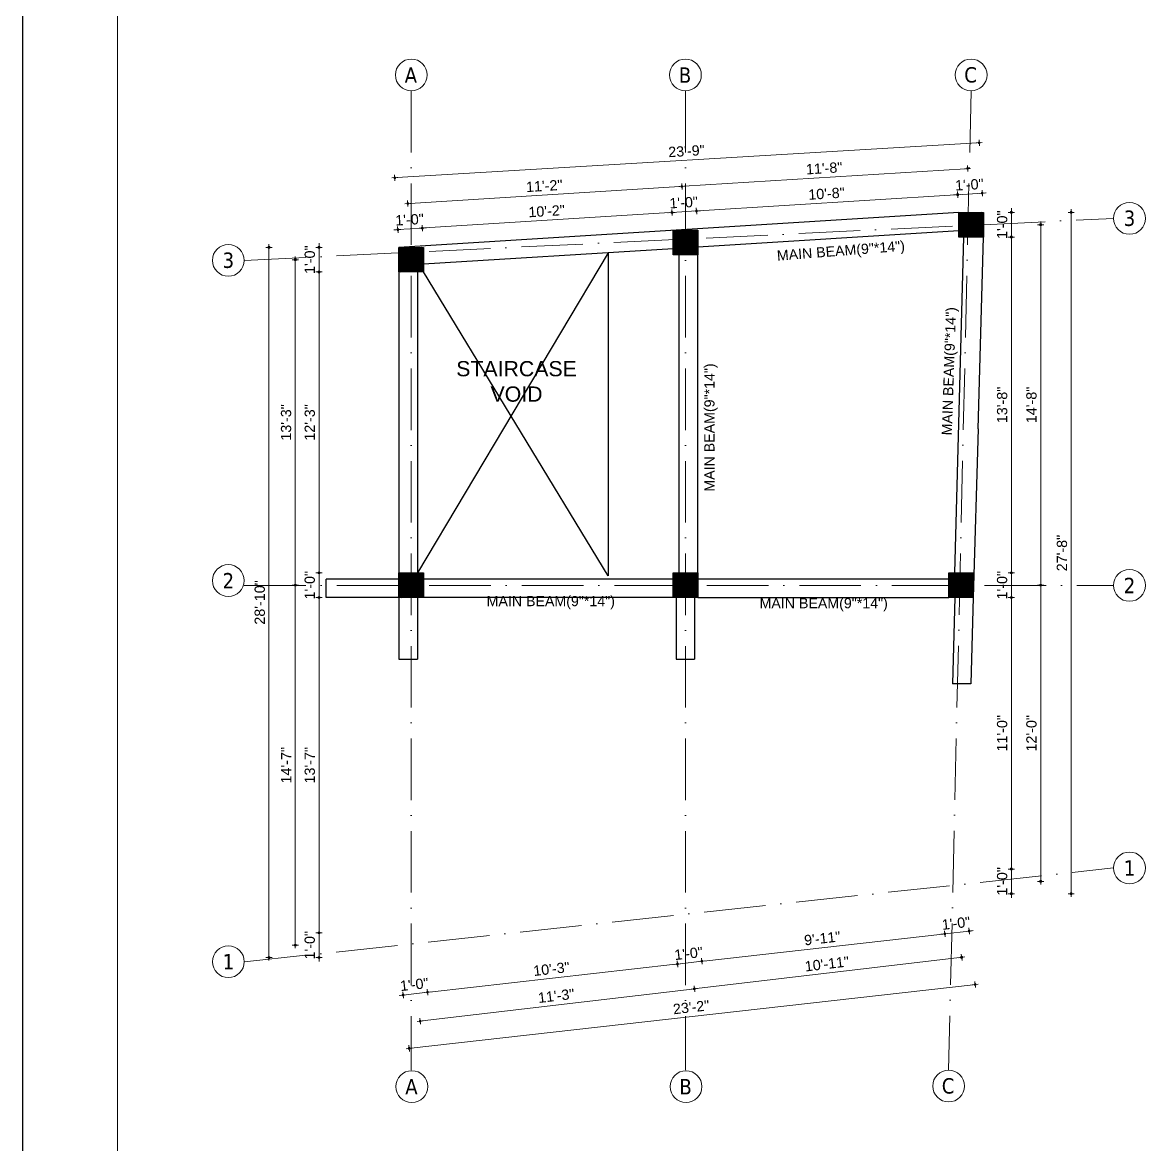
# Model space of a CAD drawing. Header units: inches. Extents: x 10143 to 16809, y -150 to 2442.
# Drawn here: x 10143 to 10691, y 861 to 1408 of the extents above; entities that cross this region are included whole.
import ezdxf

# ---------------------------------------------------------------- set-up
doc = ezdxf.new("R2010")
doc.units = ezdxf.units.IN
doc.header["$LTSCALE"] = 0.5
doc.header["$MEASUREMENT"] = 0
doc.header["$PDMODE"] = 66
doc.linetypes.add('ACAD_ISO10W100', pattern=[18, 12, -3, 0, -3])
for name, color, linetype, lineweight in [('0.13', 2, 'Continuous', 13), ('ELE1', 3, 'Continuous', 9), ('hatch', 9, 'Continuous', 0), ('TEXT', 220, 'Continuous', 9), ('Toilet', 7, 'Continuous', 25)]:
    doc.layers.add(name, color=color, linetype=linetype, lineweight=lineweight)
doc.styles.add('DIM', font='tahoma.ttf')
doc.styles.get("Standard").update_dxf_attribs({"font": 'arial.ttf'})
doc.dimstyles.new('S8', dxfattribs={"dimtxt": 5, "dimasz": 1, "dimexe": 6, "dimexo": 18, "dimgap": 1.9375, "dimtad": 1, "dimdec": 0, "dimzin": 3, "dimdsep": 46, "dimlunit": 4, "dimtxsty": 'Standard', "dimblk": 'dot 2', "dimcen": 12, "dimse1": 1, "dimse2": 1, "dimclrd": 1, "dimclre": 1, "dimclrt": 256, "dimadec": 0, "dimazin": 0, "dimtfac": 0.75, "dimtdec": 0, "dimtix": 1, "dimtmove": 1, "dimatfit": 3, "dimldrblk": 'DOT', "dimfxl": 1, "dimtolj": 1, "dimtzin": 0, "dimlwd": 9, "dimlwe": 9, "dimarcsym": 0})

# ---------------------------------------------------------------- blocks, each defined once
blk = doc.blocks.new('dot1')
at = {"layer": 'hatch'}
h = blk.add_hatch(color=256, dxfattribs=at)
edge = h.paths.add_edge_path()
edge.add_arc((0, 0), 1, 0, 360)
for p, q in [((3, 0), (-3, 0)), ((0, 3), (0, -3))]:
    blk.add_line(p, q, dxfattribs=at)
blk.add_circle((0, 0), 1, dxfattribs=at)
blk = doc.blocks.new('dot 2')
at = {"layer": 'hatch', "xscale": 0.5, "yscale": 0.5, "zscale": 0.5}
blk.add_blockref('dot1', (0, 0), dxfattribs=at)
blk = doc.blocks.new('*D2168')
at = {"layer": 'Defpoints', "color": 0, "transparency": 16777216}
for p in [(10602.04, 995.62), (10624.64, 995.62), (10602.04, 983.62)]:
    blk.add_point(p, dxfattribs=at)
at = {"layer": 'Toilet', "color": 1, "lineweight": 9, "transparency": 16777216}
for p, q in [((10624.64, 996.62), (10624.64, 997.62)), ((10624.64, 983.62), (10624.64, 995.62)), ((10624.64, 982.62), (10624.64, 981.62))]:
    blk.add_line(p, q, dxfattribs=at)
for p, rotation in [((10624.64, 995.62), 270), ((10624.64, 983.62), 90)]:
    blk.add_blockref('dot 2', p, dxfattribs=dict(at, rotation=rotation))
at = {"layer": 'Toilet', "transparency": 16777216, "insert": (10620.15, 989.62), "char_height": 5, "attachment_point": 5, "rotation": 90}
blk.add_mtext('\\A1;1\'-0"', dxfattribs=at)
blk = doc.blocks.new('_Dot')
at = {"color": 0, "linetype": 'ByBlock', "lineweight": -2}
blk.add_line((-0.5, 0), (-1, 0), dxfattribs=at)
at = {"color": 0, "linetype": 'ByBlock', "const_width": 0.5}
blk.add_lwpolyline([(-0.25, 0, 1), (0.25, 0, 1)], format="xyb", close=True, dxfattribs=at)
blk = doc.blocks.new('*D2169')
at = {"layer": 'Defpoints', "color": 0, "transparency": 16777216}
for p in [(10606.09, 1127.98), (10624.64, 1127.98), (10602.04, 995.62)]:
    blk.add_point(p, dxfattribs=at)
at = {"layer": 'Toilet', "color": 1, "lineweight": 9, "transparency": 16777216}
blk.add_line((10624.64, 996.62), (10624.64, 1126.98), dxfattribs=at)
for p, rotation in [((10624.64, 1127.98), 90), ((10624.64, 995.62), 270)]:
    blk.add_blockref('dot 2', p, dxfattribs=dict(at, rotation=rotation))
at = {"layer": 'Toilet', "transparency": 16777216, "insert": (10620.15, 1061.8), "char_height": 5, "attachment_point": 5, "rotation": 90}
blk.add_mtext('\\A1;11\'-0"', dxfattribs=at)
blk = doc.blocks.new('*D2170')
at = {"layer": 'Defpoints', "color": 0, "transparency": 16777216}
for p in [(10606.09, 1139.98), (10624.64, 1139.98), (10606.09, 1127.98)]:
    blk.add_point(p, dxfattribs=at)
at = {"layer": 'Toilet', "color": 1, "lineweight": 9, "transparency": 16777216}
for p, q in [((10624.64, 1140.98), (10624.64, 1141.98)), ((10624.64, 1127.98), (10624.64, 1139.98)), ((10624.64, 1126.98), (10624.64, 1125.98))]:
    blk.add_line(p, q, dxfattribs=at)
for p, rotation in [((10624.64, 1139.98), 270), ((10624.64, 1127.98), 90)]:
    blk.add_blockref('dot 2', p, dxfattribs=dict(at, rotation=rotation))
at = {"layer": 'Toilet', "transparency": 16777216, "insert": (10620.15, 1133.98), "char_height": 5, "attachment_point": 5, "rotation": 90}
blk.add_mtext('\\A1;1\'-0"', dxfattribs=at)
blk = doc.blocks.new('*D2171')
at = {"layer": 'Defpoints', "color": 0, "transparency": 16777216}
for p in [(10611.01, 1303.71), (10624.64, 1303.71), (10606.09, 1139.98)]:
    blk.add_point(p, dxfattribs=at)
at = {"layer": 'Toilet', "color": 1, "lineweight": 9, "transparency": 16777216}
blk.add_line((10624.64, 1140.98), (10624.64, 1302.71), dxfattribs=at)
for p, rotation in [((10624.64, 1303.71), 90), ((10624.64, 1139.98), 270)]:
    blk.add_blockref('dot 2', p, dxfattribs=dict(at, rotation=rotation))
at = {"layer": 'Toilet', "transparency": 16777216, "insert": (10620.15, 1221.85), "char_height": 5, "attachment_point": 5, "rotation": 90}
blk.add_mtext('\\A1;13\'-8"', dxfattribs=at)
blk = doc.blocks.new('*D2172')
at = {"layer": 'Defpoints', "color": 0, "transparency": 16777216}
for p in [(10611.01, 1315.71), (10624.64, 1315.71), (10611.01, 1303.71)]:
    blk.add_point(p, dxfattribs=at)
at = {"layer": 'Toilet', "color": 1, "lineweight": 9, "transparency": 16777216}
for p, q in [((10624.64, 1316.71), (10624.64, 1317.71)), ((10624.64, 1303.71), (10624.64, 1315.71)), ((10624.64, 1302.71), (10624.64, 1301.71))]:
    blk.add_line(p, q, dxfattribs=at)
for p, rotation in [((10624.64, 1315.71), 270), ((10624.64, 1303.71), 90)]:
    blk.add_blockref('dot 2', p, dxfattribs=dict(at, rotation=rotation))
at = {"layer": 'Toilet', "transparency": 16777216, "insert": (10620.15, 1309.71), "char_height": 5, "attachment_point": 5, "rotation": 90}
blk.add_mtext('\\A1;1\'-0"', dxfattribs=at)
blk = doc.blocks.new('*D2173')
at = {"layer": 'Defpoints', "color": 0, "transparency": 16777216}
for p in [(10611.01, 1309.71), (10606.09, 1133.98), (10638.93, 1133.98)]:
    blk.add_point(p, dxfattribs=at)
at = {"layer": 'Toilet', "color": 1, "lineweight": 9, "transparency": 16777216}
blk.add_line((10638.93, 1308.71), (10638.93, 1134.98), dxfattribs=at)
for p, rotation in [((10638.93, 1309.71), 90), ((10638.93, 1133.98), 270)]:
    blk.add_blockref('dot 2', p, dxfattribs=dict(at, rotation=rotation))
at = {"layer": 'Toilet', "transparency": 16777216, "insert": (10634.44, 1221.85), "char_height": 5, "attachment_point": 5, "rotation": 90}
blk.add_mtext('\\A1;14\'-8"', dxfattribs=at)
blk = doc.blocks.new('*D2174')
at = {"layer": 'Defpoints', "color": 0, "transparency": 16777216}
for p in [(10606.09, 1133.98), (10602.04, 989.62), (10638.93, 989.62)]:
    blk.add_point(p, dxfattribs=at)
at = {"layer": 'Toilet', "color": 1, "lineweight": 9, "transparency": 16777216}
blk.add_line((10638.93, 1132.98), (10638.93, 990.62), dxfattribs=at)
for p, rotation in [((10638.93, 1133.98), 90), ((10638.93, 989.62), 270)]:
    blk.add_blockref('dot 2', p, dxfattribs=dict(at, rotation=rotation))
at = {"layer": 'Toilet', "transparency": 16777216, "insert": (10634.44, 1061.8), "char_height": 5, "attachment_point": 5, "rotation": 90}
blk.add_mtext('\\A1;12\'-0"', dxfattribs=at)
blk = doc.blocks.new('*D2166')
at = {"layer": 'Defpoints', "color": 0, "transparency": 16777216}
for p in [(10611.01, 1315.71), (10653.81, 1315.71), (10602.04, 983.62)]:
    blk.add_point(p, dxfattribs=at)
at = {"layer": 'Toilet', "color": 1, "lineweight": 9, "transparency": 16777216}
blk.add_line((10653.81, 984.62), (10653.81, 1314.71), dxfattribs=at)
for p, rotation in [((10653.81, 1315.71), 90), ((10653.81, 983.62), 270)]:
    blk.add_blockref('dot 2', p, dxfattribs=dict(at, rotation=rotation))
at = {"layer": 'Toilet', "transparency": 16777216, "insert": (10649.32, 1149.66), "char_height": 5, "attachment_point": 5, "rotation": 90}
blk.add_mtext('\\A1;27\'-8"', dxfattribs=at)
blk = doc.blocks.new('*D2175')
at = {"layer": 'Defpoints', "color": 0, "transparency": 16777216}
for p in [(10326.14, 1298.66), (10287.17, 1286.66), (10326.14, 1286.66)]:
    blk.add_point(p, dxfattribs=at)
at = {"layer": 'Toilet', "color": 1, "lineweight": 9, "transparency": 16777216}
for p, q in [((10287.17, 1299.66), (10287.17, 1300.66)), ((10287.17, 1298.66), (10287.17, 1286.66)), ((10287.17, 1285.66), (10287.17, 1284.66))]:
    blk.add_line(p, q, dxfattribs=at)
for p, rotation in [((10287.17, 1298.66), 270), ((10287.17, 1286.66), 90)]:
    blk.add_blockref('dot 2', p, dxfattribs=dict(at, rotation=rotation))
at = {"layer": 'Toilet', "transparency": 16777216, "insert": (10282.68, 1292.66), "char_height": 5, "attachment_point": 5, "rotation": 90}
blk.add_mtext('\\A1;1\'-0"', dxfattribs=at)
blk = doc.blocks.new('*D2176')
at = {"layer": 'Defpoints', "color": 0, "transparency": 16777216}
for p in [(10326.14, 1286.66), (10287.17, 1139.98), (10326.14, 1139.98)]:
    blk.add_point(p, dxfattribs=at)
at = {"layer": 'Toilet', "color": 1, "lineweight": 9, "transparency": 16777216}
blk.add_line((10287.17, 1285.66), (10287.17, 1140.98), dxfattribs=at)
for p, rotation in [((10287.17, 1286.66), 90), ((10287.17, 1139.98), 270)]:
    blk.add_blockref('dot 2', p, dxfattribs=dict(at, rotation=rotation))
at = {"layer": 'Toilet', "transparency": 16777216, "insert": (10282.68, 1213.32), "char_height": 5, "attachment_point": 5, "rotation": 90}
blk.add_mtext('\\A1;12\'-3"', dxfattribs=at)
blk = doc.blocks.new('*D2177')
at = {"layer": 'Defpoints', "color": 0, "transparency": 16777216}
for p in [(10326.14, 1139.98), (10287.17, 1127.98), (10326.14, 1127.98)]:
    blk.add_point(p, dxfattribs=at)
at = {"layer": 'Toilet', "color": 1, "lineweight": 9, "transparency": 16777216}
for p, q in [((10287.17, 1140.98), (10287.17, 1141.98)), ((10287.17, 1139.98), (10287.17, 1127.98)), ((10287.17, 1126.98), (10287.17, 1125.98))]:
    blk.add_line(p, q, dxfattribs=at)
for p, rotation in [((10287.17, 1139.98), 270), ((10287.17, 1127.98), 90)]:
    blk.add_blockref('dot 2', p, dxfattribs=dict(at, rotation=rotation))
at = {"layer": 'Toilet', "transparency": 16777216, "insert": (10282.68, 1133.98), "char_height": 5, "attachment_point": 5, "rotation": 90}
blk.add_mtext('\\A1;1\'-0"', dxfattribs=at)
blk = doc.blocks.new('*D2178')
at = {"layer": 'Defpoints', "color": 0, "transparency": 16777216}
for p in [(10326.14, 1127.98), (10287.17, 964.49), (10326.14, 964.49)]:
    blk.add_point(p, dxfattribs=at)
at = {"layer": 'Toilet', "color": 1, "lineweight": 9, "transparency": 16777216}
blk.add_line((10287.17, 1126.98), (10287.17, 965.49), dxfattribs=at)
for p, rotation in [((10287.17, 1127.98), 90), ((10287.17, 964.49), 270)]:
    blk.add_blockref('dot 2', p, dxfattribs=dict(at, rotation=rotation))
at = {"layer": 'Toilet', "transparency": 16777216, "insert": (10282.68, 1046.23), "char_height": 5, "attachment_point": 5, "rotation": 90}
blk.add_mtext('\\A1;13\'-7"', dxfattribs=at)
blk = doc.blocks.new('*D2179')
at = {"layer": 'Defpoints', "color": 0, "transparency": 16777216}
for p in [(10326.14, 964.49), (10287.17, 952.49), (10326.14, 952.49)]:
    blk.add_point(p, dxfattribs=at)
at = {"layer": 'Toilet', "color": 1, "lineweight": 9, "transparency": 16777216}
for p, q in [((10287.17, 965.49), (10287.17, 966.49)), ((10287.17, 964.49), (10287.17, 952.49)), ((10287.17, 951.49), (10287.17, 950.49))]:
    blk.add_line(p, q, dxfattribs=at)
for p, rotation in [((10287.17, 964.49), 270), ((10287.17, 952.49), 90)]:
    blk.add_blockref('dot 2', p, dxfattribs=dict(at, rotation=rotation))
at = {"layer": 'Toilet', "transparency": 16777216, "insert": (10282.68, 958.49), "char_height": 5, "attachment_point": 5, "rotation": 90}
blk.add_mtext('\\A1;1\'-0"', dxfattribs=at)
blk = doc.blocks.new('*D2180')
at = {"layer": 'Defpoints', "color": 0, "transparency": 16777216}
for p in [(10326.14, 1292.66), (10275.62, 1133.98), (10326.14, 1133.98)]:
    blk.add_point(p, dxfattribs=at)
at = {"layer": 'Toilet', "color": 1, "lineweight": 9, "transparency": 16777216}
blk.add_line((10275.62, 1291.66), (10275.62, 1134.98), dxfattribs=at)
for p, rotation in [((10275.62, 1292.66), 90), ((10275.62, 1133.98), 270)]:
    blk.add_blockref('dot 2', p, dxfattribs=dict(at, rotation=rotation))
at = {"layer": 'Toilet', "transparency": 16777216, "insert": (10271.13, 1213.32), "char_height": 5, "attachment_point": 5, "rotation": 90}
blk.add_mtext('\\A1;13\'-3"', dxfattribs=at)
blk = doc.blocks.new('*D2181')
at = {"layer": 'Defpoints', "color": 0, "transparency": 16777216}
for p in [(10326.14, 1133.98), (10275.62, 958.49), (10326.14, 958.49)]:
    blk.add_point(p, dxfattribs=at)
at = {"layer": 'Toilet', "color": 1, "lineweight": 9, "transparency": 16777216}
blk.add_line((10275.62, 1132.98), (10275.62, 959.49), dxfattribs=at)
for p, rotation in [((10275.62, 1133.98), 90), ((10275.62, 958.49), 270)]:
    blk.add_blockref('dot 2', p, dxfattribs=dict(at, rotation=rotation))
at = {"layer": 'Toilet', "transparency": 16777216, "insert": (10271.17, 1046.23), "char_height": 5, "attachment_point": 5, "rotation": 90}
blk.add_mtext('\\A1;14\'-7"', dxfattribs=at)
blk = doc.blocks.new('*D2167')
at = {"layer": 'Defpoints', "color": 0, "transparency": 16777216}
for p in [(10262.79, 1298.66), (10326.14, 1298.66), (10326.14, 952.49)]:
    blk.add_point(p, dxfattribs=at)
at = {"layer": 'Toilet', "color": 1, "lineweight": 9, "transparency": 16777216}
blk.add_line((10262.79, 953.49), (10262.79, 1297.66), dxfattribs=at)
for p, rotation in [((10262.79, 1298.66), 90), ((10262.79, 952.49), 270)]:
    blk.add_blockref('dot 2', p, dxfattribs=dict(at, rotation=rotation))
at = {"layer": 'Toilet', "transparency": 16777216, "insert": (10258.3, 1125.57), "char_height": 5, "attachment_point": 5, "rotation": 90}
blk.add_mtext('\\A1;28\'-10"', dxfattribs=at)
blk = doc.blocks.new('*D2258')
at = {"layer": 'Defpoints', "color": 0, "transparency": 16777216}
for p in [(10325.6, 1307.29), (10326.14, 1298.66), (10338.14, 1298.66)]:
    blk.add_point(p, dxfattribs=at)
at = {"layer": 'Toilet', "color": 1, "lineweight": 9, "transparency": 16777216}
for p, q in [((10324.6, 1307.23), (10323.6, 1307.17)), ((10337.55, 1308.04), (10325.6, 1307.29)), ((10338.55, 1308.1), (10339.55, 1308.16))]:
    blk.add_line(p, q, dxfattribs=at)
for p, rotation in [((10325.6, 1307.29), 3.575827605928688), ((10337.55, 1308.04), 183.5758276059287)]:
    blk.add_blockref('dot 2', p, dxfattribs=dict(at, rotation=rotation))
at = {"layer": 'Toilet', "transparency": 16777216, "insert": (10331.3, 1312.15), "char_height": 5, "attachment_point": 5, "rotation": 3.5758}
blk.add_mtext('\\A1;1\'-0"', dxfattribs=at)
blk = doc.blocks.new('*D2259')
at = {"layer": 'Defpoints', "color": 0, "transparency": 16777216}
for p in [(10459.22, 1315.64), (10459.76, 1307.01), (10338.14, 1298.66)]:
    blk.add_point(p, dxfattribs=at)
at = {"layer": 'Toilet', "color": 1, "lineweight": 9, "transparency": 16777216}
blk.add_line((10338.55, 1308.1), (10458.22, 1315.58), dxfattribs=at)
for p, rotation in [((10459.22, 1315.64), 3.575827605928688), ((10337.55, 1308.04), 183.5758276059287)]:
    blk.add_blockref('dot 2', p, dxfattribs=dict(at, rotation=rotation))
at = {"layer": 'Toilet', "transparency": 16777216, "insert": (10398.11, 1316.32), "char_height": 5, "attachment_point": 5, "rotation": 3.5758}
blk.add_mtext('\\A1;10\'-2"', dxfattribs=at)
blk = doc.blocks.new('*D2260')
at = {"layer": 'Defpoints', "color": 0, "transparency": 16777216}
for p in [(10471.17, 1316.39), (10459.76, 1307.01), (10471.76, 1307.01)]:
    blk.add_point(p, dxfattribs=at)
at = {"layer": 'Toilet', "color": 1, "lineweight": 9, "transparency": 16777216}
for p, q in [((10459.22, 1315.64), (10471.17, 1316.39)), ((10472.17, 1316.45), (10473.17, 1316.51)), ((10458.22, 1315.58), (10457.22, 1315.52))]:
    blk.add_line(p, q, dxfattribs=at)
for p, rotation in [((10459.22, 1315.64), 3.575827605928668), ((10471.17, 1316.39), 183.5758276059287)]:
    blk.add_blockref('dot 2', p, dxfattribs=dict(at, rotation=rotation))
at = {"layer": 'Toilet', "transparency": 16777216, "insert": (10464.92, 1320.5), "char_height": 5, "attachment_point": 5, "rotation": 3.5758}
blk.add_mtext('\\A1;1\'-0"', dxfattribs=at)
blk = doc.blocks.new('*D2261')
at = {"layer": 'Defpoints', "color": 0, "transparency": 16777216}
for p in [(10598.47, 1324.34), (10599.01, 1315.71), (10471.76, 1307.01)]:
    blk.add_point(p, dxfattribs=at)
at = {"layer": 'Toilet', "color": 1, "lineweight": 9, "transparency": 16777216}
blk.add_line((10472.17, 1316.45), (10597.48, 1324.28), dxfattribs=at)
for p, rotation in [((10598.47, 1324.34), 3.575827605928688), ((10471.17, 1316.39), 183.5758276059287)]:
    blk.add_blockref('dot 2', p, dxfattribs=dict(at, rotation=rotation))
at = {"layer": 'Toilet', "transparency": 16777216, "insert": (10534.54, 1324.85), "char_height": 5, "attachment_point": 5, "rotation": 3.5758}
blk.add_mtext('\\A1;10\'-8"', dxfattribs=at)
blk = doc.blocks.new('*D2254')
at = {"layer": 'Defpoints', "color": 0, "transparency": 16777216}
for p in [(10610.43, 1325.09), (10599.01, 1315.71), (10611.01, 1315.71)]:
    blk.add_point(p, dxfattribs=at)
at = {"layer": 'Toilet', "color": 1, "lineweight": 9, "transparency": 16777216}
for p, q in [((10597.48, 1324.28), (10596.48, 1324.22)), ((10598.47, 1324.34), (10610.43, 1325.09)), ((10611.43, 1325.15), (10612.42, 1325.21))]:
    blk.add_line(p, q, dxfattribs=at)
for p, rotation in [((10598.47, 1324.34), 3.575827605928668), ((10610.43, 1325.09), 183.5758276059287)]:
    blk.add_blockref('dot 2', p, dxfattribs=dict(at, rotation=rotation))
at = {"layer": 'Toilet', "transparency": 16777216, "insert": (10604.17, 1329.2), "char_height": 5, "attachment_point": 5, "rotation": 3.5758}
blk.add_mtext('\\A1;1\'-0"', dxfattribs=at)
blk = doc.blocks.new('*D2268')
at = {"layer": 'Defpoints', "color": 0, "transparency": 16777216}
for p in [(10464.05, 1328.37), (10465.76, 1301.01), (10332.14, 1292.66)]:
    blk.add_point(p, dxfattribs=at)
at = {"layer": 'Toilet', "color": 1, "lineweight": 9, "transparency": 16777216}
blk.add_line((10331.43, 1320.08), (10463.05, 1328.3), dxfattribs=at)
for p, rotation in [((10464.05, 1328.37), 3.575827605927187), ((10330.43, 1320.02), 183.5758276059272)]:
    blk.add_blockref('dot 2', p, dxfattribs=dict(at, rotation=rotation))
at = {"layer": 'Toilet', "transparency": 16777216, "insert": (10396.96, 1328.63), "char_height": 5, "attachment_point": 5, "rotation": 3.5758}
blk.add_mtext('\\A1;11\'-2"', dxfattribs=at)
blk = doc.blocks.new('*D2269')
at = {"layer": 'Defpoints', "color": 0, "transparency": 16777216}
for p in [(10603.3, 1337.07), (10605.01, 1309.71), (10465.76, 1301.01)]:
    blk.add_point(p, dxfattribs=at)
at = {"layer": 'Toilet', "color": 1, "lineweight": 9, "transparency": 16777216}
blk.add_line((10465.05, 1328.43), (10602.31, 1337.01), dxfattribs=at)
for p, rotation in [((10603.3, 1337.07), 3.575827605928688), ((10464.05, 1328.37), 183.5758276059287)]:
    blk.add_blockref('dot 2', p, dxfattribs=dict(at, rotation=rotation))
at = {"layer": 'Toilet', "transparency": 16777216, "insert": (10533.4, 1337.2), "char_height": 5, "attachment_point": 5, "rotation": 3.5758}
blk.add_mtext('\\A1;11\'-8"', dxfattribs=at)
blk = doc.blocks.new('*D2256')
at = {"layer": 'Defpoints', "color": 0, "transparency": 16777216}
for p in [(10608.98, 1349.63), (10611.01, 1315.71), (10326.14, 1298.66)]:
    blk.add_point(p, dxfattribs=at)
at = {"layer": 'Toilet', "color": 1, "lineweight": 9, "transparency": 16777216}
blk.add_line((10325.11, 1332.64), (10607.98, 1349.57), dxfattribs=at)
for p, rotation in [((10608.98, 1349.63), 3.425574687814983), ((10324.11, 1332.58), 183.425574687815)]:
    blk.add_blockref('dot 2', p, dxfattribs=dict(at, rotation=rotation))
at = {"layer": 'Toilet', "transparency": 16777216, "insert": (10466.28, 1345.59), "char_height": 5, "attachment_point": 5, "rotation": 3.4256}
blk.add_mtext('\\A1;23\'-9"', dxfattribs=at)
blk = doc.blocks.new('*D2257')
at = {"layer": 'Defpoints', "color": 0, "transparency": 16777216}
for p in [(10326.14, 952.49), (10338.14, 952.49), (10328.2, 934.22)]:
    blk.add_point(p, dxfattribs=at)
at = {"layer": 'Toilet', "color": 1, "lineweight": 9, "transparency": 16777216}
for p, q in [((10327.21, 934.11), (10326.21, 934)), ((10340.05, 935.56), (10328.2, 934.22)), ((10341.04, 935.67), (10342.04, 935.79))]:
    blk.add_line(p, q, dxfattribs=at)
for p, rotation in [((10328.2, 934.22), 6.446786107709071), ((10340.05, 935.56), 186.4467861077091)]:
    blk.add_blockref('dot 2', p, dxfattribs=dict(at, rotation=rotation))
at = {"layer": 'Toilet', "transparency": 16777216, "insert": (10333.62, 939.35), "char_height": 5, "attachment_point": 5, "rotation": 6.4468}
blk.add_mtext('\\A1;1\'-0"', dxfattribs=at)
blk = doc.blocks.new('*D2262')
at = {"layer": 'Defpoints', "color": 0, "transparency": 16777216}
for p in [(10459.76, 968.25), (10338.14, 952.49), (10461.9, 949.33)]:
    blk.add_point(p, dxfattribs=at)
at = {"layer": 'Toilet', "color": 1, "lineweight": 9, "transparency": 16777216}
blk.add_line((10341.04, 935.67), (10460.9, 949.22), dxfattribs=at)
for p, rotation in [((10461.9, 949.33), 6.446786107709071), ((10340.05, 935.56), 186.4467861077091)]:
    blk.add_blockref('dot 2', p, dxfattribs=dict(at, rotation=rotation))
at = {"layer": 'Toilet', "transparency": 16777216, "insert": (10400.47, 946.91), "char_height": 5, "attachment_point": 5, "rotation": 6.4468}
blk.add_mtext('\\A1;10\'-3"', dxfattribs=at)
blk = doc.blocks.new('*D2263')
at = {"layer": 'Defpoints', "color": 0, "transparency": 16777216}
for p in [(10459.76, 968.25), (10471.76, 968.25), (10473.75, 950.67)]:
    blk.add_point(p, dxfattribs=at)
at = {"layer": 'Toilet', "color": 1, "lineweight": 9, "transparency": 16777216}
for p, q in [((10460.9, 949.22), (10459.91, 949.1)), ((10461.9, 949.33), (10473.75, 950.67)), ((10474.74, 950.78), (10475.73, 950.89))]:
    blk.add_line(p, q, dxfattribs=at)
for p, rotation in [((10461.9, 949.33), 6.44678610770911), ((10473.75, 950.67), 186.4467861077091)]:
    blk.add_blockref('dot 2', p, dxfattribs=dict(at, rotation=rotation))
at = {"layer": 'Toilet', "transparency": 16777216, "insert": (10467.32, 954.46), "char_height": 5, "attachment_point": 5, "rotation": 6.4468}
blk.add_mtext('\\A1;1\'-0"', dxfattribs=at)
blk = doc.blocks.new('*D2264')
at = {"layer": 'Defpoints', "color": 0, "transparency": 16777216}
for p in [(10590.04, 983.62), (10471.76, 968.25), (10592.25, 964.06)]:
    blk.add_point(p, dxfattribs=at)
at = {"layer": 'Toilet', "color": 1, "lineweight": 9, "transparency": 16777216}
blk.add_line((10474.74, 950.78), (10591.26, 963.95), dxfattribs=at)
for p, rotation in [((10592.25, 964.06), 6.446786107709071), ((10473.75, 950.67), 186.4467861077091)]:
    blk.add_blockref('dot 2', p, dxfattribs=dict(at, rotation=rotation))
at = {"layer": 'Toilet', "transparency": 16777216, "insert": (10532.49, 961.83), "char_height": 5, "attachment_point": 5, "rotation": 6.4468}
blk.add_mtext('\\A1;9\'-11"', dxfattribs=at)
blk = doc.blocks.new('*D2265')
at = {"layer": 'Defpoints', "color": 0, "transparency": 16777216}
for p in [(10590.04, 983.62), (10602.04, 983.62), (10604.1, 965.4)]:
    blk.add_point(p, dxfattribs=at)
at = {"layer": 'Toilet', "color": 1, "lineweight": 9, "transparency": 16777216}
for p, q in [((10592.25, 964.06), (10604.1, 965.4)), ((10605.09, 965.51), (10606.08, 965.62)), ((10591.26, 963.95), (10590.26, 963.83))]:
    blk.add_line(p, q, dxfattribs=at)
for p, rotation in [((10592.25, 964.06), 6.44678610770911), ((10604.1, 965.4), 186.4467861077091)]:
    blk.add_blockref('dot 2', p, dxfattribs=dict(at, rotation=rotation))
at = {"layer": 'Toilet', "transparency": 16777216, "insert": (10597.67, 969.19), "char_height": 5, "attachment_point": 5, "rotation": 6.4468}
blk.add_mtext('\\A1;1\'-0"', dxfattribs=at)
blk = doc.blocks.new('*D2266')
at = {"layer": 'Defpoints', "color": 0, "transparency": 16777216}
for p in [(10465.76, 974.25), (10332.14, 958.49), (10470.13, 937.23)]:
    blk.add_point(p, dxfattribs=at)
at = {"layer": 'Toilet', "color": 1, "lineweight": 9, "transparency": 16777216}
blk.add_line((10337.5, 921.59), (10469.13, 937.11), dxfattribs=at)
for p, rotation in [((10470.13, 937.23), 6.727351048225565), ((10336.5, 921.47), 186.7273510482256)]:
    blk.add_blockref('dot 2', p, dxfattribs=dict(at, rotation=rotation))
at = {"layer": 'Toilet', "transparency": 16777216, "insert": (10402.79, 933.81), "char_height": 5, "attachment_point": 5, "rotation": 6.7274}
blk.add_mtext('\\A1;11\'-3"', dxfattribs=at)
blk = doc.blocks.new('*D2267')
at = {"layer": 'Defpoints', "color": 0, "transparency": 16777216}
for p in [(10596.04, 989.62), (10465.76, 974.25), (10600.41, 952.6)]:
    blk.add_point(p, dxfattribs=at)
at = {"layer": 'Toilet', "color": 1, "lineweight": 9, "transparency": 16777216}
blk.add_line((10471.12, 937.35), (10599.41, 952.48), dxfattribs=at)
for p, rotation in [((10600.41, 952.6), 6.727351048224712), ((10470.13, 937.23), 186.7273510482247)]:
    blk.add_blockref('dot 2', p, dxfattribs=dict(at, rotation=rotation))
at = {"layer": 'Toilet', "transparency": 16777216, "insert": (10534.74, 949.38), "char_height": 5, "attachment_point": 5, "rotation": 6.7274}
blk.add_mtext('\\A1;10\'-11"', dxfattribs=at)
blk = doc.blocks.new('*D2255')
at = {"layer": 'Defpoints', "color": 0, "transparency": 16777216}
for p in [(10602.04, 983.62), (10326.14, 952.49), (10607.03, 939.35)]:
    blk.add_point(p, dxfattribs=at)
at = {"layer": 'Toilet', "color": 1, "lineweight": 9, "transparency": 16777216}
blk.add_line((10332.13, 908.33), (10606.04, 939.24), dxfattribs=at)
for p, rotation in [((10607.03, 939.35), 6.437263123115694), ((10331.13, 908.22), 186.4372631231157)]:
    blk.add_blockref('dot 2', p, dxfattribs=dict(at, rotation=rotation))
at = {"layer": 'Toilet', "transparency": 16777216, "insert": (10468.58, 928.25), "char_height": 5, "attachment_point": 5, "rotation": 6.4373}
blk.add_mtext('\\A1;23\'-2"', dxfattribs=at)

msp = doc.modelspace()

# ---------------------------------------------------------------- hatches: boundary and pattern name
at = {"layer": 'Toilet'}
h = msp.add_hatch(dxfattribs=at)
h.set_pattern_fill('ANSI31', color=256, angle=90)
h.set_pattern_definition([(135, (10584.98743, -2433.65637), (-0.0883883476, -0.0883883476), [])])
h.paths.add_polyline_path([(10611.01, 1315.71), (10599.01, 1315.71), (10599.01, 1315.71), (10599.01, 1303.71), (10611.01, 1303.71)])
h = msp.add_hatch(dxfattribs=at)
h.set_pattern_fill('ANSI31', color=256, angle=90)
h.set_pattern_definition([(135, (10445.73454, -2442.42085), (-0.0883883476, -0.0883883476), [])])
h.paths.add_polyline_path([(10471.76, 1307.01), (10459.76, 1307.01), (10459.76, 1306.95), (10459.76, 1295.01), (10471.76, 1295.01)])
h = msp.add_hatch(dxfattribs=at)
h.set_pattern_fill('ANSI31', color=256, angle=90)
h.set_pattern_definition([(135, (10312.11259, -2450.77104), (-0.0883883476, -0.0883883476), [])])
h.paths.add_polyline_path([(10338.14, 1298.66), (10326.14, 1298.66), (10326.14, 1298.6), (10326.14, 1286.66), (10338.14, 1286.66)])
h = msp.add_hatch(dxfattribs=at)
h.set_pattern_fill('ANSI31', color=256, angle=90)
h.set_pattern_definition([(135, (10312.11259, -2609.4533), (-0.0883883476, -0.0883883476), [])])
h.paths.add_polyline_path([(10338.14, 1139.98), (10326.14, 1139.98), (10326.14, 1139.92), (10326.14, 1127.98), (10338.14, 1127.98)])
h = msp.add_hatch(dxfattribs=at)
h.set_pattern_fill('ANSI31', color=256, angle=90)
h.set_pattern_definition([(135, (10445.73454, -2609.4533), (-0.0883883476, -0.0883883476), [])])
h.paths.add_polyline_path([(10471.76, 1139.98), (10459.76, 1139.98), (10459.76, 1139.92), (10459.76, 1127.98), (10471.76, 1127.98)])
h = msp.add_hatch(dxfattribs=at)
h.set_pattern_fill('ANSI31', color=256, angle=90)
h.set_pattern_definition([(135, (10580.06045, -2609.4533), (-0.0883883476, -0.0883883476), [])])
h.paths.add_polyline_path([(10606.09, 1139.98), (10594.09, 1139.98), (10594.09, 1139.92), (10594.09, 1127.98), (10606.09, 1127.98)])

# ---------------------------------------------------------------- linework, layer by layer
at = {"layer": '0.13', "color": 0, "ltscale": 0.5}
for p, q in [((10459.76, 1139.98), (10459.76, 1135.98)), ((10471.76, 1139.98), (10471.76, 1135.98))]:
    msp.add_line(p, q, dxfattribs=at)
at = {"layer": 'Defpoints'}
msp.add_lwpolyline([(13320.24, 2097.54), (10142.64, 2097.54), (10142.64, -150.43), (13320.24, -150.43)], close=True, dxfattribs=at)
at = {"layer": 'ELE1'}
msp.add_lwpolyline([(10188.96, 2051.22), (13273.92, 2051.22), (13273.92, -104.11), (10188.96, -104.11)], close=True, dxfattribs=at)
at = {"layer": 'TEXT', "linetype": 'ACAD_ISO10W100', "ltscale": 5}
for p, q in [((10332.14, 1374.92), (10332.14, 897.55)), ((10465.76, 1374.92), (10465.76, 897.55)), ((10605.01, 1374.92), (10594.06, 897.55)), ((10250.72, 1292.31), (10674.45, 1312.78)), ((10250.72, 1133.9), (10674.45, 1133.9)), ((10250.77, 950.34), (10674.45, 996.15))]:
    msp.add_line(p, q, dxfattribs=at)
at = {"layer": 'TEXT', "ltscale": 0.5}
for centre in [(10332.14, 1382.69), (10465.76, 1382.69), (10605.01, 1382.69), (10682.21, 1312.78), (10242.95, 1292.31), (10242.95, 1136.24), (10682.21, 1133.9), (10682.21, 996.15), (10243, 950.47), (10332.42, 889.58), (10466.05, 889.58), (10594.07, 889.84)]:
    msp.add_circle(centre, 7.76, dxfattribs=at)
at = {"layer": 'Toilet'}
for p, q in [((10599.01, 1315.71), (10326.14, 1298.66)), ((10599.01, 1306.7), (10471.76, 1298.74)), ((10597.13, 1139.98), (10601.4, 1303.71)), ((10608.39, 1210.26), (10611.01, 1303.71)), ((10326.14, 1298.66), (10326.14, 1139.98)), ((10428.14, 1296.02), (10335.14, 1139.98)), ((10459.76, 1297.99), (10338.14, 1290.39)), ((10428.14, 1296.02), (10428.14, 1138.48)), ((10462.76, 1139.98), (10462.76, 1295.01)), ((10471.76, 1139.98), (10471.76, 1298.74)), ((10335.14, 1286.66), (10335.14, 1139.98)), ((10428.14, 1138.48), (10338.14, 1286.66)), ((10608.39, 1210.26), (10606.09, 1127.98)), ((10326.14, 1136.98), (10290.58, 1136.98)), ((10290.58, 1127.98), (10290.58, 1136.98)), ((10326.14, 1139.98), (10338.14, 1139.98)), ((10326.14, 1127.98), (10326.14, 1139.98)), ((10326.14, 1139.98), (10326.14, 1139.98)), ((10338.14, 1139.98), (10338.14, 1127.98)), ((10459.76, 1136.98), (10338.14, 1136.98)), ((10594.09, 1136.98), (10471.76, 1136.98)), ((10326.14, 1127.98), (10290.58, 1127.98)), ((10326.14, 1127.98), (10326.14, 1097.98)), ((10338.14, 1127.98), (10326.14, 1127.98)), ((10335.14, 1127.98), (10335.14, 1097.98)), ((10459.76, 1127.98), (10338.14, 1127.98)), ((10461.26, 1127.98), (10461.26, 1097.98)), ((10470.26, 1127.98), (10470.26, 1097.98)), ((10471.76, 1127.98), (10594.09, 1127.98)), ((10597.08, 1127.98), (10595.91, 1085.98)), ((10606.09, 1127.98), (10604.91, 1085.98)), ((10326.14, 1097.98), (10335.14, 1097.98)), ((10461.26, 1097.98), (10470.26, 1097.98)), ((10604.91, 1085.98), (10595.91, 1085.98))]:
    msp.add_line(p, q, dxfattribs=at)
for points in [[(10599.01, 1303.71), (10599.01, 1315.71), (10611.01, 1315.71), (10611.01, 1303.71)], [(10599.01, 1315.71), (10611.01, 1315.71), (10611.01, 1303.71), (10599.01, 1303.71)], [(10459.76, 1295.01), (10459.76, 1307.01), (10471.76, 1307.01), (10471.76, 1295.01)], [(10459.76, 1307.01), (10471.76, 1307.01), (10471.76, 1295.01), (10459.76, 1295.01)], [(10326.14, 1286.66), (10326.14, 1298.66), (10338.14, 1298.66), (10338.14, 1286.66)], [(10326.14, 1127.98), (10326.14, 1139.98), (10338.14, 1139.98), (10338.14, 1127.98)], [(10459.76, 1127.98), (10459.76, 1139.98), (10471.76, 1139.98), (10471.76, 1127.98)], [(10459.76, 1139.98), (10471.76, 1139.98), (10471.76, 1127.98), (10459.76, 1127.98)], [(10594.09, 1127.98), (10594.09, 1139.98), (10606.09, 1139.98), (10606.09, 1127.98)], [(10594.09, 1139.98), (10606.09, 1139.98), (10606.09, 1127.98), (10594.09, 1127.98)]]:
    msp.add_lwpolyline(points, close=True, dxfattribs=at)

# ---------------------------------------------------------------- texts
at = {"layer": 'TEXT', "ltscale": 0.5, "char_height": 7.5, "width": 853.3078, "attachment_point": 9, "style": 'DIM'}
for s, insert in [('A', (10334.96, 1378.87)), ('B', (10468.58, 1378.87)), ('C', (10607.84, 1378.87)), ('3', (10685.03, 1308.96)), ('3', (10245.78, 1288.5)), ('2', (10245.78, 1132.42)), ('2', (10685.03, 1130.09)), ('1', (10685.03, 992.34)), ('1', (10245.83, 946.66)), ('C', (10596.89, 886.03)), ('A', (10335.25, 885.77)), ('B', (10468.87, 885.77))]:
    msp.add_mtext(s, dxfattribs=dict(at, insert=insert))
at = {"layer": 'TEXT', "color": 2, "char_height": 4.9498, "width": 273.1577, "attachment_point": 1}
for insert, rotation in [((10502.7, 1296.51), 4.4639), ((10590.41, 1199.62), 88.0964), ((10474.99, 1172.09), 90)]:
    msp.add_mtext('\\pi7.488;MAIN BEAM(9"*14")', dxfattribs=dict(at, insert=insert, rotation=rotation))
at = {"layer": 'TEXT', "color": 2}
for s, insert, char_height, width, attachment_point in [('\\pi7.488;STAIRCASE\\PVOID', (10379.69, 1243.24), 7.4247, 409.7365, 2), ('\\pi7.488;MAIN BEAM(9"*14")', (10361.38, 1128.71), 4.9498, 273.1577, 1), ('\\pi7.488;MAIN BEAM(9"*14")', (10494.41, 1127.68), 4.9498, 273.1577, 1)]:
    msp.add_mtext(s, dxfattribs=dict(at, insert=insert, char_height=char_height, width=width, attachment_point=attachment_point))

# ---------------------------------------------------------------- dimensions: what is measured, and where the dimension line sits
at = {"layer": 'Toilet'}
for p1, p2, distance, picture, middle in [((10326.14, 1298.66), (10611.01, 1315.71), 33.98, '*D2256', (10466.28, 1345.59)), ((10332.14, 1292.66), (10465.76, 1301.01), 27.41, '*D2268', (10396.96, 1328.63)), ((10326.14, 952.49), (10602.04, 983.62), -44.55, '*D2255', (10468.58, 928.25)), ((10332.14, 958.49), (10465.76, 974.25), -37.27, '*D2266', (10402.79, 933.81))]:
    dim = msp.add_aligned_dim(p1=p1, p2=p2, distance=distance, dimstyle='S8', override={"dimfxl": 2, "dimfxlon": 1, "dimarcsym": 1}, dxfattribs=at)
    dim.commit()
    dim.dimension.update_dxf_attribs({"geometry": picture, "text_midpoint": middle})
for base, p1, p2, angle, picture, middle in [((10603.3, 1337.07), (10465.76, 1301.01), (10605.01, 1309.71), 183.5758, '*D2269', (10533.4, 1337.2)), ((10610.43, 1325.09), (10599.01, 1315.71), (10611.01, 1315.71), 183.5758, '*D2254', (10604.17, 1329.2)), ((10598.47, 1324.34), (10471.76, 1307.01), (10599.01, 1315.71), 183.5758, '*D2261', (10534.54, 1324.85)), ((10471.17, 1316.39), (10459.76, 1307.01), (10471.76, 1307.01), 183.5758, '*D2260', (10464.92, 1320.5)), ((10459.22, 1315.64), (10338.14, 1298.66), (10459.76, 1307.01), 183.5758, '*D2259', (10398.11, 1316.32)), ((10653.81, 1315.71), (10602.04, 983.62), (10611.01, 1315.71), 90, '*D2166', (10649.32, 1149.66)), ((10624.64, 1315.71), (10611.01, 1303.71), (10611.01, 1315.71), 90, '*D2172', (10620.15, 1309.71)), ((10325.6, 1307.29), (10338.14, 1298.66), (10326.14, 1298.66), 183.5758, '*D2258', (10331.3, 1312.15)), ((10638.93, 1133.98), (10611.01, 1309.71), (10606.09, 1133.98), 90, '*D2173', (10634.44, 1221.85)), ((10624.64, 1303.71), (10606.09, 1139.98), (10611.01, 1303.71), 90, '*D2171', (10620.15, 1221.85)), ((10262.79, 1298.66), (10326.14, 952.49), (10326.14, 1298.66), 90, '*D2167', (10258.3, 1125.57)), ((10287.17, 1286.66), (10326.14, 1298.66), (10326.14, 1286.66), 90, '*D2175', (10282.68, 1292.66)), ((10275.62, 1133.98), (10326.14, 1292.66), (10326.14, 1133.98), 90, '*D2180', (10271.13, 1213.32)), ((10287.17, 1139.98), (10326.14, 1286.66), (10326.14, 1139.98), 90, '*D2176', (10282.68, 1213.32)), ((10287.17, 1127.98), (10326.14, 1139.98), (10326.14, 1127.98), 90, '*D2177', (10282.68, 1133.98)), ((10624.64, 1139.98), (10606.09, 1127.98), (10606.09, 1139.98), 90, '*D2170', (10620.15, 1133.98)), ((10275.62, 958.49), (10326.14, 1133.98), (10326.14, 958.49), 90, '*D2181', (10271.17, 1046.23)), ((10638.93, 989.62), (10606.09, 1133.98), (10602.04, 989.62), 90, '*D2174', (10634.44, 1061.8)), ((10287.17, 964.49), (10326.14, 1127.98), (10326.14, 964.49), 90, '*D2178', (10282.68, 1046.23)), ((10624.64, 1127.98), (10602.04, 995.62), (10606.09, 1127.98), 90, '*D2169', (10620.15, 1061.8)), ((10624.64, 995.62), (10602.04, 983.62), (10602.04, 995.62), 90, '*D2168', (10620.15, 989.62)), ((10600.41, 952.6), (10465.76, 974.25), (10596.04, 989.62), 186.7274, '*D2267', (10534.74, 949.38)), ((10592.25, 964.06), (10471.76, 968.25), (10590.04, 983.62), 186.4468, '*D2264', (10532.49, 961.83)), ((10604.1, 965.4), (10590.04, 983.62), (10602.04, 983.62), 186.4468, '*D2265', (10597.67, 969.19)), ((10287.17, 952.49), (10326.14, 964.49), (10326.14, 952.49), 90, '*D2179', (10282.68, 958.49)), ((10461.9, 949.33), (10338.14, 952.49), (10459.76, 968.25), 186.4468, '*D2262', (10400.47, 946.91)), ((10473.75, 950.67), (10459.76, 968.25), (10471.76, 968.25), 186.4468, '*D2263', (10467.32, 954.46)), ((10328.2, 934.22), (10338.14, 952.49), (10326.14, 952.49), 186.4468, '*D2257', (10333.62, 939.35))]:
    dim = msp.add_linear_dim(base=base, p1=p1, p2=p2, angle=angle, dimstyle='S8', override={"dimfxl": 2, "dimfxlon": 1, "dimarcsym": 1}, dxfattribs=at)
    dim.commit()
    dim.dimension.update_dxf_attribs({"geometry": picture, "text_midpoint": middle})

doc.saveas('drawing.dxf')
